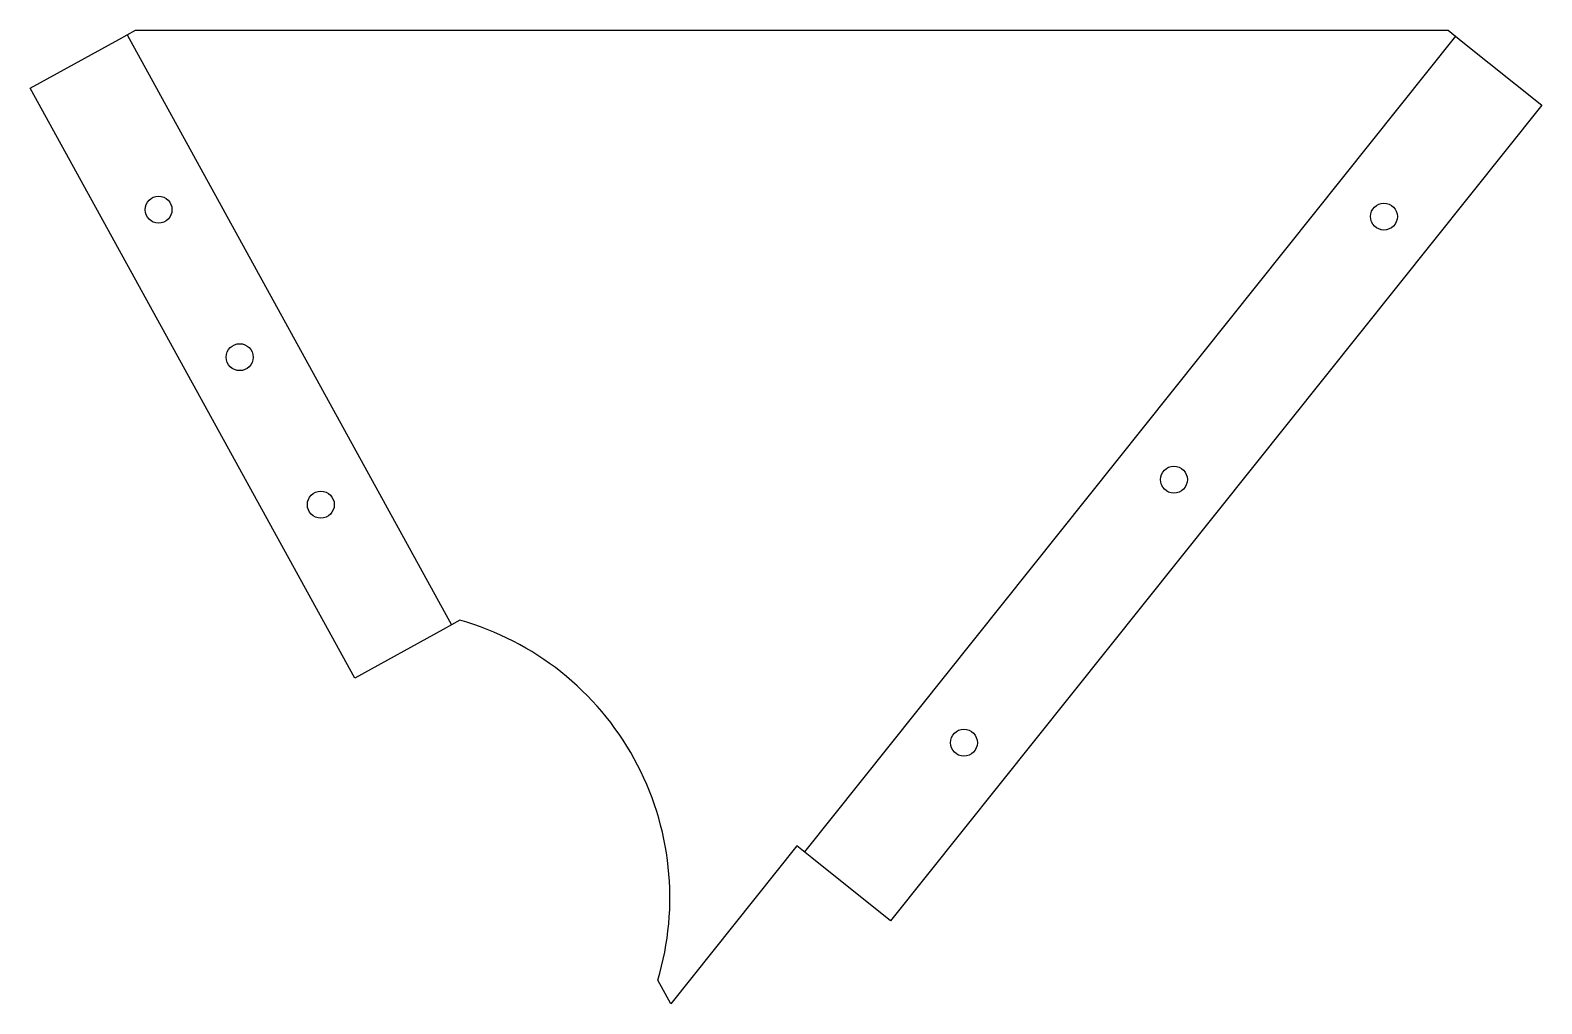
# Model space of a CAD drawing. Header units: millimetres. Extents: x 0 to 225, y 0 to 145.
import ezdxf

# ---------------------------------------------------------------- set-up
doc = ezdxf.new("R2010")
doc.units = ezdxf.units.MM
doc.header["$MEASUREMENT"] = 0
for name, color, linetype in [('Unfold_Sketch003', 7, 'CONTINUOUS'), ('Unfold_Sketch_Bends003', 7, 'CONTINUOUS'), ('Unfold_Sketch_Holes003', 7, 'CONTINUOUS')]:
    doc.layers.add(name, color=color, linetype=linetype)

msp = doc.modelspace()

# ---------------------------------------------------------------- linework, layer by layer
at = {"layer": 'Unfold_Sketch003'}
for p, q in [((13.14, 143.19), (15.62, 144.56)), ((15.62, 144.56), (210.62, 144.56)), ((210.62, 144.56), (212.83, 142.79)), ((0, 135.96), (13.14, 143.19)), ((212.83, 142.79), (224.55, 133.43)), ((48.21, 48.35), (0, 135.96)), ((224.55, 133.43), (127.82, 12.32)), ((63.83, 56.95), (61.35, 55.58)), ((61.35, 55.58), (48.21, 48.35)), ((113.89, 23.44), (95.17, 0)), ((116.1, 21.68), (113.89, 23.44)), ((127.82, 12.32), (116.1, 21.68)), ((95.17, 0), (93.24, 3.5))]:
    msp.add_line(p, q, dxfattribs=at)
msp.add_arc((52.25, 15.76), 42.78, -16.649, 74.298, dxfattribs=at)
at = {"layer": 'Unfold_Sketch_Bends003'}
for p, q in [((14.38, 143.87), (62.59, 56.26)), ((211.72, 143.67), (115, 22.56))]:
    msp.add_line(p, q, dxfattribs=at)
at = {"layer": 'Unfold_Sketch_Holes003'}
for centre in [(19.06, 117.91), (201.1, 116.89), (31.12, 96.01), (169.9, 77.83), (43.17, 74.11), (138.7, 38.76)]:
    msp.add_circle(centre, 2, dxfattribs=at)

doc.saveas('drawing.dxf')
